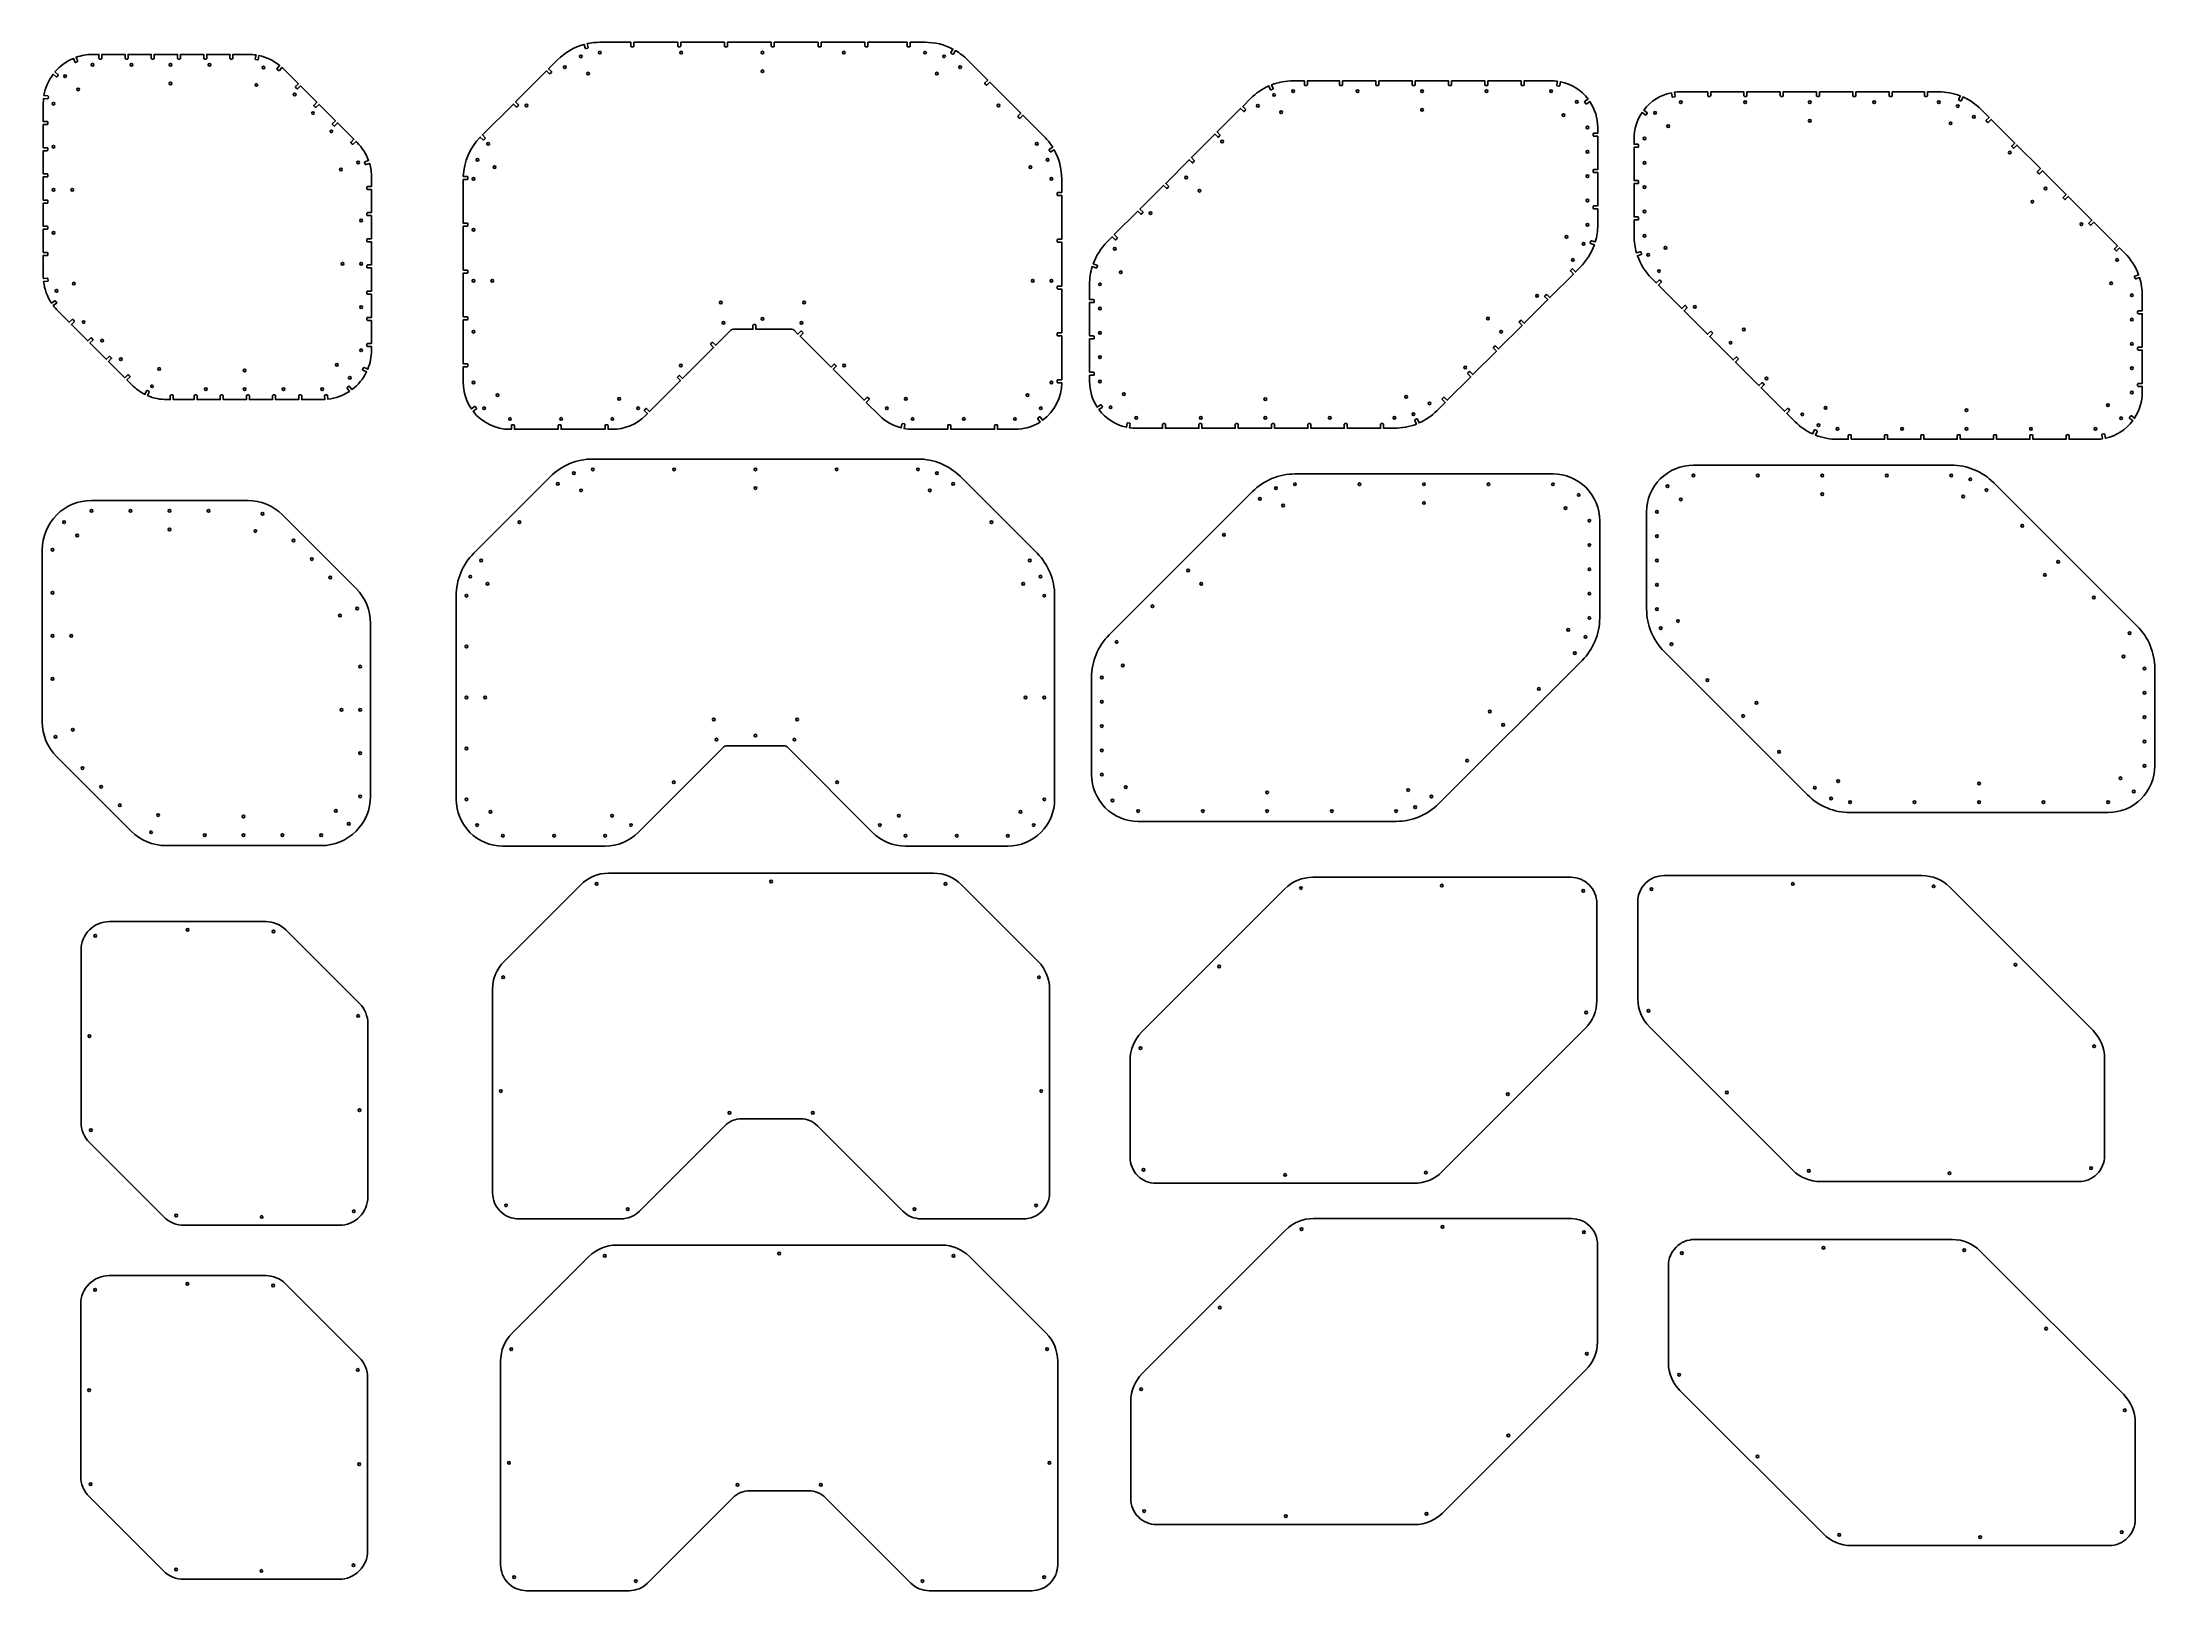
# Model space of a CAD drawing. Header units: millimetres. Extents: x -1240 to 1925, y -2511 to -191.
import ezdxf

# ---------------------------------------------------------------- set-up
doc = ezdxf.new("R2010")
doc.units = ezdxf.units.MM
doc.layers.get('0').update_dxf_attribs({"linetype": 'CONTINUOUS'})

msp = doc.modelspace()

# ---------------------------------------------------------------- linework, layer by layer
for points in [[(-759.6, -682.4, -0.414214), (-760.1, -681), (-759, -678.8, -0.414214), (-757.7, -678.3), (-752.4, -680.7, 0.098588), (-746.8, -652.4), (-746.8, -646.7), (-752.6, -646.7, -0.414214), (-753.6, -645.7), (-753.6, -643.2, -0.414214), (-752.6, -642.2), (-746.8, -642.2), (-746.8, -607.5), (-752.6, -607.5, -0.414214), (-753.6, -606.5), (-753.6, -604, -0.414214), (-752.6, -603), (-746.8, -603), (-746.8, -568.2), (-752.6, -568.2, -0.414214), (-753.6, -567.2), (-753.6, -564.7, -0.414214), (-752.6, -563.7), (-746.8, -563.7), (-746.8, -529), (-752.6, -529, -0.414214), (-753.6, -528), (-753.6, -525.5, -0.414214), (-752.6, -524.5), (-746.8, -524.5), (-746.8, -489.8), (-752.6, -489.8, -0.414214), (-753.6, -488.8), (-753.6, -486.3, -0.414214), (-752.6, -485.3), (-746.8, -485.3), (-746.8, -450.6), (-752.6, -450.6, -0.414214), (-753.6, -449.6), (-753.6, -447.1, -0.414214), (-752.6, -446.1), (-746.8, -446.1), (-746.8, -411.4), (-752.6, -411.4, -0.414214), (-753.6, -410.4), (-753.6, -407.9, -0.414214), (-752.6, -406.9), (-746.8, -406.9), (-746.8, -393.1, 0.071292), (-749.7, -372.4), (-755.3, -374.2, -0.414214), (-756.5, -373.6), (-757.3, -371.2, -0.414214), (-756.7, -369.9), (-751.1, -368.1, 0.11038), (-768.4, -341), (-770, -339.4), (-774.1, -343.5, -0.414214), (-775.5, -343.5), (-777.3, -341.7, -0.414214), (-777.3, -340.3), (-773.2, -336.2), (-797.7, -311.6), (-801.9, -315.8, -0.414214), (-803.3, -315.8), (-805, -314, -0.414214), (-805, -312.6), (-800.9, -308.4), (-825.4, -283.9), (-829.6, -288, -0.414214), (-831, -288), (-832.8, -286.3, -0.414214), (-832.8, -284.9), (-828.6, -280.7), (-853.2, -256.2), (-857.3, -260.3, -0.414214), (-858.7, -260.3), (-860.5, -258.5, -0.414214), (-860.5, -257.1), (-856.4, -253), (-878.7, -230.6, 0.010585), (-881, -228.5), (-884.8, -232.9, -0.414214), (-886.2, -233), (-888.1, -231.4, -0.414214), (-888.2, -229.9), (-884.4, -225.5, 0.11814), (-915.4, -210.7), (-916.4, -216.4, -0.414214), (-917.6, -217.2), (-920.1, -216.8, -0.414214), (-920.9, -215.6), (-919.8, -209.8, 0.037702), (-930.9, -209), (-954.5, -209), (-954.5, -214.9, -0.414214), (-955.5, -215.9), (-958, -215.9, -0.414214), (-959, -214.9), (-959, -209), (-993.7, -209), (-993.7, -214.9, -0.414214), (-994.7, -215.9), (-997.2, -215.9, -0.414214), (-998.2, -214.9), (-998.2, -209), (-1032.9, -209), (-1032.9, -214.9, -0.414214), (-1033.9, -215.9), (-1036.4, -215.9, -0.414214), (-1037.4, -214.9), (-1037.4, -209), (-1072.2, -209), (-1072.2, -214.9, -0.414214), (-1073.2, -215.9), (-1075.7, -215.9, -0.414214), (-1076.7, -214.9), (-1076.7, -209), (-1111.4, -209), (-1111.4, -214.9, -0.414214), (-1112.4, -215.9), (-1114.9, -215.9, -0.414214), (-1115.9, -214.9), (-1115.9, -209), (-1150.6, -209), (-1150.6, -214.9, -0.414214), (-1151.6, -215.9), (-1154.1, -215.9, -0.414214), (-1155.1, -214.9), (-1155.1, -209), (-1164.7, -209, 0.085151), (-1189.3, -213.2), (-1187.2, -218.7, -0.414214), (-1187.8, -220), (-1190.1, -220.9, -0.414214), (-1191.4, -220.3), (-1193.5, -214.9, 0.11814), (-1221.2, -235.3), (-1216.6, -238.9, -0.414214), (-1216.5, -240.3), (-1218, -242.3, -0.414214), (-1219.4, -242.4), (-1224, -238.8, 0.11814), (-1237.5, -270.5), (-1231.7, -271.3, -0.414214), (-1230.9, -272.4), (-1231.2, -274.9, -0.414214), (-1232.3, -275.7), (-1238.1, -274.9, 0.02684), (-1238.6, -282.8), (-1238.6, -309.6), (-1232.7, -309.6, -0.414214), (-1231.7, -310.6), (-1231.7, -313.1, -0.414214), (-1232.7, -314.1), (-1238.6, -314.1), (-1238.6, -348.8), (-1232.7, -348.8, -0.414214), (-1231.7, -349.8), (-1231.7, -352.3, -0.414214), (-1232.7, -353.3), (-1238.6, -353.3), (-1238.6, -388.1), (-1232.7, -388.1, -0.414214), (-1231.7, -389.1), (-1231.7, -391.6, -0.414214), (-1232.7, -392.6), (-1238.6, -392.6), (-1238.6, -427.3), (-1232.7, -427.3, -0.414214), (-1231.7, -428.3), (-1231.7, -430.8, -0.414214), (-1232.7, -431.8), (-1238.6, -431.8), (-1238.6, -466.5), (-1232.7, -466.5, -0.414214), (-1231.7, -467.5), (-1231.7, -470, -0.414214), (-1232.7, -471), (-1238.6, -471), (-1238.6, -505.7), (-1232.7, -505.7, -0.414214), (-1231.7, -506.7), (-1231.7, -509.2, -0.414214), (-1232.7, -510.2), (-1238.6, -510.2), (-1238.6, -540.9, 0.013728), (-1238.4, -545), (-1232.6, -544.5, -0.414214), (-1231.5, -545.4), (-1231.3, -547.9, -0.414214), (-1232.2, -548.9), (-1238.1, -549.4, 0.11814), (-1226.2, -581.7), (-1221.5, -578.4, -0.414214), (-1220.1, -578.6), (-1218.6, -580.6, -0.414214), (-1218.9, -582), (-1223.6, -585.4, 0.034555), (-1216.9, -593.1), (-1199.6, -610.4), (-1195.4, -606.3, -0.414214), (-1194, -606.3), (-1192.3, -608, -0.414214), (-1192.3, -609.5), (-1196.4, -613.6), (-1171.9, -638.2), (-1167.7, -634, -0.414214), (-1166.3, -634), (-1164.5, -635.8, -0.414214), (-1164.5, -637.2), (-1168.7, -641.4), (-1144.1, -665.9), (-1140, -661.7, -0.414214), (-1138.6, -661.7), (-1136.8, -663.5, -0.414214), (-1136.8, -664.9), (-1140.9, -669.1), (-1116.4, -693.6), (-1112.2, -689.5, -0.414214), (-1110.8, -689.5), (-1109.1, -691.3, -0.414214), (-1109.1, -692.7), (-1113.2, -696.8), (-1105.4, -704.6, 0.080556), (-1086.3, -718.4), (-1083.8, -713.1, -0.414214), (-1082.5, -712.6), (-1080.2, -713.7, -0.414214), (-1079.7, -715), (-1082.2, -720.3, 0.101066), (-1053.2, -726.2), (-1048.3, -726.2), (-1048.3, -720.3, -0.414214), (-1047.3, -719.3), (-1044.8, -719.3, -0.414214), (-1043.8, -720.3), (-1043.8, -726.2), (-1012.7, -726.2), (-1012.7, -720.3, -0.414214), (-1011.7, -719.3), (-1009.2, -719.3, -0.414214), (-1008.2, -720.3), (-1008.2, -726.2), (-973.5, -726.2), (-973.5, -720.3, -0.414214), (-972.5, -719.3), (-970, -719.3, -0.414214), (-969, -720.3), (-969, -726.2), (-934.2, -726.2), (-934.2, -720.3, -0.414214), (-933.2, -719.3), (-930.7, -719.3, -0.414214), (-929.7, -720.3), (-929.7, -726.2), (-895, -726.2), (-895, -720.3, -0.414214), (-894, -719.3), (-891.5, -719.3, -0.414214), (-890.5, -720.3), (-890.5, -726.2), (-855.8, -726.2), (-855.8, -720.3, -0.414214), (-854.8, -719.3), (-852.3, -719.3, -0.414214), (-851.3, -720.3), (-851.3, -726.2), (-820.6, -726.2, 0.01351), (-816.6, -726.1), (-817.1, -720.3, -0.414214), (-816.2, -719.2), (-813.7, -719, -0.414214), (-812.6, -719.9), (-812.1, -725.7, 0.11814), (-779.8, -713.9), (-783.2, -709.2, -0.414214), (-782.9, -707.8), (-780.9, -706.3, -0.414214), (-779.5, -706.6), (-776.1, -711.3, 0.11814), (-754.2, -684.8)], [(-396.9, -764.9, -0.414214), (-395.9, -763.9), (-393.4, -763.9, -0.414214), (-392.4, -764.9), (-392.4, -770.8), (-385.9, -770.8, 0.198912), (-336.4, -750.3), (-333.4, -747.3), (-337.5, -743.2, -0.414214), (-337.5, -741.8), (-335.8, -740, -0.414214), (-334.4, -740), (-330.3, -744.1), (-283.8, -697.7), (-287.9, -693.6, -0.414214), (-287.9, -692.2), (-286.2, -690.4, -0.414214), (-284.8, -690.4), (-280.6, -694.5), (-234.2, -648.1), (-238.3, -644, -0.414214), (-238.3, -642.6), (-236.6, -640.8, -0.414214), (-235.1, -640.8), (-231, -644.9), (-208.3, -622.2, -0.198912), (-204.8, -620.8), (-175.2, -620.8), (-175.2, -614.9, -0.414214), (-174.2, -613.9), (-171.7, -613.9, -0.414214), (-170.7, -614.9), (-170.7, -620.8), (-117.1, -620.8, -0.198912), (-113.5, -622.2), (-107.8, -628), (-103.7, -623.9, -0.414214), (-102.3, -623.9), (-100.5, -625.6, -0.414214), (-100.5, -627), (-104.6, -631.1), (-58.2, -677.6), (-54.1, -673.5, -0.414214), (-52.7, -673.5), (-50.9, -675.2, -0.414214), (-50.9, -676.6), (-55, -680.7), (-8.6, -727.2), (-4.5, -723.1, -0.414214), (-3, -723.1), (-1.3, -724.8, -0.414214), (-1.3, -726.3), (-5.4, -730.4), (14.5, -750.3, 0.134825), (46.7, -768.6), (48, -763, -0.414214), (49.2, -762.2), (51.6, -762.7, -0.414214), (52.4, -763.9), (51.1, -769.6, 0.046291), (64, -770.8), (116.7, -770.8), (116.7, -764.9, -0.414214), (117.7, -763.9), (120.2, -763.9, -0.414214), (121.2, -764.9), (121.2, -770.8), (186.9, -770.8), (186.9, -764.9, -0.414214), (187.9, -763.9), (190.4, -763.9, -0.414214), (191.4, -764.9), (191.4, -770.8), (217.4, -770.8, 0.142349), (255, -759.9), (251.7, -755.1, -0.414214), (252, -753.7), (254, -752.3, -0.414214), (255.4, -752.6), (258.7, -757.3, 0.238889), (287.4, -701), (281.6, -701, -0.414214), (280.6, -700), (280.6, -697.5, -0.414214), (281.6, -696.5), (287.4, -696.5), (287.4, -630.8), (281.6, -630.8, -0.414214), (280.6, -629.8), (280.6, -627.3, -0.414214), (281.6, -626.3), (287.4, -626.3), (287.4, -560.6), (281.6, -560.6, -0.414214), (280.6, -559.6), (280.6, -557.1, -0.414214), (281.6, -556.1), (287.4, -556.1), (287.4, -490.5), (281.6, -490.5, -0.414214), (280.6, -489.5), (280.6, -487, -0.414214), (281.6, -486), (287.4, -486), (287.4, -420.3), (281.6, -420.3, -0.414214), (280.6, -419.3), (280.6, -416.8, -0.414214), (281.6, -415.8), (287.4, -415.8), (287.4, -395.6, 0.1269), (276.2, -352.1), (271.2, -355, -0.414214), (269.9, -354.6), (268.6, -352.5, -0.414214), (269, -351.1), (273.9, -348.2, 0.057687), (261.1, -332), (229.3, -300.2), (225.2, -304.3, -0.414214), (223.8, -304.3), (222, -302.5, -0.414214), (222, -301.1), (226.1, -297), (179.7, -250.6), (175.6, -254.7, -0.414214), (174.2, -254.7), (172.4, -252.9, -0.414214), (172.4, -251.5), (176.5, -247.4), (146.2, -217.1, 0.063432), (128.2, -203.2), (125.4, -208.2, -0.414214), (124.1, -208.6), (121.9, -207.4, -0.414214), (121.5, -206.1), (124.3, -201, 0.121088), (82.6, -190.8), (60.3, -190.8), (60.3, -196.6, -0.414214), (59.3, -197.6), (56.8, -197.6, -0.414214), (55.8, -196.6), (55.8, -190.8), (-2.9, -190.8), (-2.9, -196.6, -0.414214), (-3.9, -197.6), (-6.4, -197.6, -0.414214), (-7.4, -196.6), (-7.4, -190.8), (-73.1, -190.8), (-73.1, -196.6, -0.414214), (-74.1, -197.6), (-76.6, -197.6, -0.414214), (-77.6, -196.6), (-77.6, -190.8), (-143.2, -190.8), (-143.2, -196.6, -0.414214), (-144.2, -197.6), (-146.7, -197.6, -0.414214), (-147.7, -196.6), (-147.7, -190.8), (-213.4, -190.8), (-213.4, -196.6, -0.414214), (-214.4, -197.6), (-216.9, -197.6, -0.414214), (-217.9, -196.6), (-217.9, -190.8), (-283.5, -190.8), (-283.5, -196.6, -0.414214), (-284.5, -197.6), (-287, -197.6, -0.414214), (-288, -196.6), (-288, -190.8), (-353.7, -190.8), (-353.7, -196.6, -0.414214), (-354.7, -197.6), (-357.2, -197.6, -0.414214), (-358.2, -196.6), (-358.2, -190.8), (-404.5, -190.8, 0.05394), (-423.7, -192.8), (-422.3, -198.4, -0.414214), (-423.1, -199.7), (-425.5, -200.3, -0.414214), (-426.7, -199.5), (-428.1, -193.9, 0.130697), (-468.1, -217.1), (-481.4, -230.5), (-477.3, -234.6, -0.414214), (-477.3, -236), (-479.1, -237.7, -0.414214), (-480.5, -237.7), (-484.6, -233.6), (-531, -280.1), (-526.9, -284.2, -0.414214), (-526.9, -285.6), (-528.7, -287.4, -0.414214), (-530.1, -287.4), (-534.2, -283.3), (-580.7, -329.7), (-576.6, -333.8, -0.414214), (-576.6, -335.2), (-578.3, -337, -0.414214), (-579.7, -337), (-583.8, -332.9, 0.184434), (-609.2, -391.8), (-603.5, -391.9, -0.414214), (-602.5, -393), (-602.5, -395.5, -0.414214), (-603.5, -396.4), (-609.3, -396.3), (-609.3, -462), (-603.5, -462, -0.414214), (-602.5, -463), (-602.5, -465.5, -0.414214), (-603.5, -466.5), (-609.3, -466.5), (-609.3, -532.2), (-603.5, -532.2, -0.414214), (-602.5, -533.2), (-602.5, -535.7, -0.414214), (-603.5, -536.7), (-609.3, -536.7), (-609.3, -602.3), (-603.5, -602.3, -0.414214), (-602.5, -603.3), (-602.5, -605.8, -0.414214), (-603.5, -606.8), (-609.3, -606.8), (-609.3, -672.5), (-603.5, -672.5, -0.414214), (-602.5, -673.5), (-602.5, -676, -0.414214), (-603.5, -677), (-609.3, -677), (-609.3, -700.8, 0.150707), (-597.1, -740.2), (-592.5, -736.8, -0.414214), (-591.1, -737), (-589.6, -739, -0.414214), (-589.8, -740.4), (-594.5, -743.8, 0.231027), (-539.3, -770.8), (-537.2, -770.8), (-537.2, -764.9, -0.414214), (-536.2, -763.9), (-533.7, -763.9, -0.414214), (-532.7, -764.9), (-532.7, -770.8), (-467.1, -770.8), (-467.1, -764.9, -0.414214), (-466.1, -763.9), (-463.6, -763.9, -0.414214), (-462.6, -764.9), (-462.6, -770.8), (-396.9, -770.8)], [(368.6, -486.5, -0.414214), (367.2, -486.5), (363.1, -482.3), (355.6, -489.8, 0.109647), (334.6, -522.7), (340.2, -524.6, -0.414214), (340.8, -525.9), (340, -528.2, -0.414214), (338.7, -528.9), (333.2, -527, 0.074776), (329.2, -553.5), (329.2, -576.5), (335.1, -576.5, -0.414214), (336.1, -577.5), (336.1, -580, -0.414214), (335.1, -581), (329.2, -581), (329.2, -630.9), (335.1, -630.9, -0.414214), (336.1, -631.9), (336.1, -634.4, -0.414214), (335.1, -635.4), (329.2, -635.4), (329.2, -685.3), (335.1, -685.3, -0.414214), (336.1, -686.3), (336.1, -688.8, -0.414214), (335.1, -689.8), (329.2, -689.8), (329.2, -699.2, 0.145844), (340.6, -737.5), (345.4, -734.2, -0.414214), (346.8, -734.4), (348.2, -736.5, -0.414214), (348, -737.9), (343.2, -741.2, 0.180185), (384.3, -767.6), (385.4, -761.9, -0.414214), (386.6, -761.1), (389, -761.5, -0.414214), (389.8, -762.7), (388.8, -768.4, 0.037473), (399.2, -769.2), (438.6, -769.2), (438.6, -763.3, -0.414214), (439.6, -762.3), (442.1, -762.3, -0.414214), (443.1, -763.3), (443.1, -769.2), (493, -769.2), (493, -763.3, -0.414214), (494, -762.3), (496.5, -762.3, -0.414214), (497.5, -763.3), (497.5, -769.2), (547.5, -769.2), (547.5, -763.3, -0.414214), (548.5, -762.3), (551, -762.3, -0.414214), (552, -763.3), (552, -769.2), (601.9, -769.2), (601.9, -763.3, -0.414214), (602.9, -762.3), (605.4, -762.3, -0.414214), (606.4, -763.3), (606.4, -769.2), (656.3, -769.2), (656.3, -763.3, -0.414214), (657.3, -762.3), (659.8, -762.3, -0.414214), (660.8, -763.3), (660.8, -769.2), (710.7, -769.2), (710.7, -763.3, -0.414214), (711.7, -762.3), (714.2, -762.3, -0.414214), (715.2, -763.3), (715.2, -769.2), (765.1, -769.2), (765.1, -763.3, -0.414214), (766.1, -762.3), (768.6, -762.3, -0.414214), (769.6, -763.3), (769.6, -769.2), (785.8, -769.2, 0.094154), (818.8, -762.9), (816.5, -757.6, -0.414214), (817, -756.2), (819.3, -755.3, -0.414214), (820.6, -755.8), (822.9, -761.2, 0.090214), (849.4, -742.9), (861.8, -730.5), (857.6, -726.3, -0.414214), (857.6, -724.9), (859.4, -723.1, -0.414214), (860.8, -723.1), (865, -727.3), (900.3, -692), (896.1, -687.8, -0.414214), (896.1, -686.4), (897.9, -684.6, -0.414214), (899.3, -684.6), (903.4, -688.8), (938.7, -653.5), (934.6, -649.3, -0.414214), (934.6, -647.9), (936.4, -646.2, -0.414214), (937.8, -646.2), (941.9, -650.3), (977.2, -615), (973.1, -610.9, -0.414214), (973.1, -609.5), (974.8, -607.7, -0.414214), (976.3, -607.7), (980.4, -611.8), (1015.7, -576.5), (1011.5, -572.4, -0.414214), (1011.5, -571), (1013.3, -569.2, -0.414214), (1014.7, -569.2), (1018.9, -573.4), (1054.2, -538.1), (1050, -533.9, -0.414214), (1050, -532.5), (1051.8, -530.7, -0.414214), (1053.2, -530.7), (1057.4, -534.9), (1064.2, -528, 0.112079), (1085.5, -494.3), (1079.9, -492.5, -0.414214), (1079.3, -491.2), (1080.1, -488.8, -0.414214), (1081.3, -488.2), (1086.9, -490, 0.072361), (1090.6, -464.4), (1090.6, -440.4), (1084.7, -440.4, -0.414214), (1083.7, -439.4), (1083.7, -436.9, -0.414214), (1084.7, -435.9), (1090.6, -435.9), (1090.6, -386), (1084.7, -386, -0.414214), (1083.7, -385), (1083.7, -382.5, -0.414214), (1084.7, -381.5), (1090.6, -381.5), (1090.6, -331.6), (1084.7, -331.6, -0.414214), (1083.7, -330.6), (1083.7, -328.1, -0.414214), (1084.7, -327.1), (1090.6, -327.1), (1090.6, -318.6, 0.149), (1078.7, -279.6), (1074, -283, -0.414214), (1072.6, -282.8), (1071.1, -280.7, -0.414214), (1071.3, -279.3), (1076.1, -275.9, 0.180185), (1034.6, -250), (1033.6, -255.8, -0.414214), (1032.5, -256.6), (1030, -256.2, -0.414214), (1029.2, -255), (1030.2, -249.3, 0.03438), (1020.6, -248.6), (980.3, -248.6), (980.3, -254.5, -0.414214), (979.3, -255.5), (976.8, -255.5, -0.414214), (975.8, -254.5), (975.8, -248.6), (925.9, -248.6), (925.9, -254.5, -0.414214), (924.9, -255.5), (922.4, -255.5, -0.414214), (921.4, -254.5), (921.4, -248.6), (871.5, -248.6), (871.5, -254.5, -0.414214), (870.5, -255.5), (868, -255.5, -0.414214), (867, -254.5), (867, -248.6), (817.1, -248.6), (817.1, -254.5, -0.414214), (816.1, -255.5), (813.6, -255.5, -0.414214), (812.6, -254.5), (812.6, -248.6), (762.6, -248.6), (762.6, -254.5, -0.414214), (761.6, -255.5), (759.1, -255.5, -0.414214), (758.1, -254.5), (758.1, -248.6), (708.2, -248.6), (708.2, -254.5, -0.414214), (707.2, -255.5), (704.7, -255.5, -0.414214), (703.7, -254.5), (703.7, -248.6), (655.5, -248.6), (655.5, -254.5, -0.414214), (654.5, -255.5), (652, -255.5, -0.414214), (651, -254.5), (651, -248.6), (634.1, -248.6, 0.091731), (601.9, -254.6), (604.1, -260, -0.414214), (603.5, -261.3), (601.2, -262.2, -0.414214), (599.9, -261.7), (597.7, -256.3, 0.092637), (570.4, -275), (558.6, -286.8), (562.8, -290.9, -0.414214), (562.8, -292.3), (561, -294.1, -0.414214), (559.6, -294.1), (555.5, -289.9), (520.2, -325.2), (524.3, -329.4, -0.414214), (524.3, -330.8), (522.5, -332.6, -0.414214), (521.1, -332.6), (517, -328.4), (481.7, -363.7), (485.8, -367.9, -0.414214), (485.8, -369.3), (484.1, -371.1, -0.414214), (482.7, -371.1), (478.5, -366.9), (443.2, -402.2), (447.4, -406.3, -0.414214), (447.4, -407.8), (445.6, -409.5, -0.414214), (444.2, -409.5), (440, -405.4), (404.7, -440.7), (408.9, -444.8, -0.414214), (408.9, -446.2), (407.1, -448, -0.414214), (405.7, -448), (401.5, -443.9), (366.2, -479.1), (370.4, -483.3, -0.414214), (370.4, -484.7)], [(1470.4, -785.7), (1520.4, -785.7), (1520.4, -779.9, -0.414214), (1521.4, -778.9), (1523.9, -778.9, -0.414214), (1524.9, -779.9), (1524.9, -785.7), (1574.8, -785.7), (1574.8, -779.9, -0.414214), (1575.8, -778.9), (1578.3, -778.9, -0.414214), (1579.3, -779.9), (1579.3, -785.7), (1629.2, -785.7), (1629.2, -779.9, -0.414214), (1630.2, -778.9), (1632.7, -778.9, -0.414214), (1633.7, -779.9), (1633.7, -785.7), (1683.6, -785.7), (1683.6, -779.9, -0.414214), (1684.6, -778.9), (1687.1, -778.9, -0.414214), (1688.1, -779.9), (1688.1, -785.7), (1738, -785.7), (1738, -779.9, -0.414214), (1739, -778.9), (1741.5, -778.9, -0.414214), (1742.5, -779.9), (1742.5, -785.7), (1792.4, -785.7), (1792.4, -779.9, -0.414214), (1793.4, -778.9), (1795.9, -778.9, -0.414214), (1796.9, -779.9), (1796.9, -785.7), (1836.4, -785.7, 0.037473), (1846.8, -785), (1845.8, -779.2, -0.414214), (1846.6, -778), (1849, -777.6, -0.414214), (1850.2, -778.4), (1851.2, -784.1, 0.180185), (1892.4, -757.7), (1887.6, -754.4, -0.414214), (1887.3, -753), (1888.8, -750.9, -0.414214), (1890.2, -750.7), (1894.9, -754.1, 0.145844), (1906.4, -715.7), (1906.4, -706.4), (1900.5, -706.4, -0.414214), (1899.5, -705.4), (1899.5, -702.9, -0.414214), (1900.5, -701.9), (1906.4, -701.9), (1906.4, -652), (1900.5, -652, -0.414214), (1899.5, -651), (1899.5, -648.5, -0.414214), (1900.5, -647.5), (1906.4, -647.5), (1906.4, -597.5), (1900.5, -597.5, -0.414214), (1899.5, -596.5), (1899.5, -594, -0.414214), (1900.5, -593), (1906.4, -593), (1906.4, -570, 0.074776), (1902.4, -543.5), (1896.8, -545.4, -0.414214), (1895.6, -544.7), (1894.8, -542.4, -0.414214), (1895.4, -541.1), (1901, -539.3, 0.109647), (1880, -506.3), (1872.5, -498.9), (1868.4, -503, -0.414214), (1866.9, -503), (1865.2, -501.2, -0.414214), (1865.2, -499.8), (1869.3, -495.7), (1834, -460.4), (1829.9, -464.5, -0.414214), (1828.5, -464.5), (1826.7, -462.8, -0.414214), (1826.7, -461.3), (1830.9, -457.2), (1795.6, -421.9), (1791.4, -426.1, -0.414214), (1790, -426.1), (1788.2, -424.3, -0.414214), (1788.2, -422.9), (1792.4, -418.7), (1757.1, -383.4), (1752.9, -387.6, -0.414214), (1751.5, -387.6), (1749.7, -385.8, -0.414214), (1749.7, -384.4), (1753.9, -380.2), (1718.6, -344.9), (1714.4, -349.1, -0.414214), (1713, -349.1), (1711.3, -347.3, -0.414214), (1711.3, -345.9), (1715.4, -341.8), (1680.1, -306.5), (1676, -310.6, -0.414214), (1674.6, -310.6), (1672.8, -308.8, -0.414214), (1672.8, -307.4), (1676.9, -303.3), (1665.2, -291.5, 0.092637), (1637.9, -272.8), (1635.7, -278.2, -0.414214), (1634.3, -278.8), (1632, -277.8, -0.414214), (1631.5, -276.5), (1633.7, -271.1, 0.091731), (1601.5, -265.1), (1584.5, -265.1), (1584.5, -271, -0.414214), (1583.5, -272), (1581, -272, -0.414214), (1580, -271), (1580, -265.1), (1531.8, -265.1), (1531.8, -271, -0.414214), (1530.8, -272), (1528.3, -272, -0.414214), (1527.3, -271), (1527.3, -265.1), (1477.4, -265.1), (1477.4, -271, -0.414214), (1476.4, -272), (1473.9, -272, -0.414214), (1472.9, -271), (1472.9, -265.1), (1423, -265.1), (1423, -271, -0.414214), (1422, -272), (1419.5, -272, -0.414214), (1418.5, -271), (1418.5, -265.1), (1368.6, -265.1), (1368.6, -271, -0.414214), (1367.6, -272), (1365.1, -272, -0.414214), (1364.1, -271), (1364.1, -265.1), (1314.2, -265.1), (1314.2, -271, -0.414214), (1313.2, -272), (1310.7, -272, -0.414214), (1309.7, -271), (1309.7, -265.1), (1259.8, -265.1), (1259.8, -271, -0.414214), (1258.8, -272), (1256.3, -272, -0.414214), (1255.3, -271), (1255.3, -265.1), (1215, -265.1, 0.03438), (1205.4, -265.8), (1206.4, -271.6, -0.414214), (1205.5, -272.7), (1203.1, -273.1, -0.414214), (1201.9, -272.3), (1200.9, -266.6, 0.180185), (1159.5, -292.4), (1164.2, -295.9, -0.414214), (1164.5, -297.2), (1163, -299.3, -0.414214), (1161.6, -299.5), (1156.9, -296.1, 0.149), (1145, -335.1), (1145, -343.6), (1150.8, -343.6, -0.414214), (1151.8, -344.6), (1151.8, -347.1, -0.414214), (1150.8, -348.1), (1145, -348.1), (1145, -398.1), (1150.8, -398.1, -0.414214), (1151.8, -399.1), (1151.8, -401.6, -0.414214), (1150.8, -402.6), (1145, -402.6), (1145, -452.5), (1150.8, -452.5, -0.414214), (1151.8, -453.5), (1151.8, -456, -0.414214), (1150.8, -457), (1145, -457), (1145, -480.9, 0.072361), (1148.7, -506.5), (1154.3, -504.7, -0.414214), (1155.5, -505.4), (1156.3, -507.7, -0.414214), (1155.6, -509), (1150.1, -510.8, 0.112079), (1171.3, -544.5), (1178.2, -551.4), (1182.4, -547.3, -0.414214), (1183.8, -547.3), (1185.5, -549, -0.414214), (1185.5, -550.4), (1181.4, -554.6), (1216.7, -589.9), (1220.8, -585.7, -0.414214), (1222.3, -585.7), (1224, -587.5, -0.414214), (1224, -588.9), (1219.9, -593.1), (1255.2, -628.4), (1259.3, -624.2, -0.414214), (1260.7, -624.2), (1262.5, -626, -0.414214), (1262.5, -627.4), (1258.3, -631.5), (1293.6, -666.8), (1297.8, -662.7, -0.414214), (1299.2, -662.7), (1301, -664.5, -0.414214), (1301, -665.9), (1296.8, -670), (1332.1, -705.3), (1336.3, -701.2, -0.414214), (1337.7, -701.2), (1339.5, -702.9, -0.414214), (1339.5, -704.3), (1335.3, -708.5), (1370.6, -743.8), (1374.8, -739.6, -0.414214), (1376.2, -739.6), (1377.9, -741.4, -0.414214), (1377.9, -742.8), (1373.8, -747), (1386.2, -759.4, 0.090214), (1412.7, -777.7), (1414.9, -772.3, -0.414214), (1416.3, -771.8), (1418.6, -772.8, -0.414214), (1419.1, -774.1), (1416.8, -779.5, 0.094154), (1449.8, -785.7), (1465.9, -785.7), (1465.9, -779.9, -0.414214), (1466.9, -778.9), (1469.4, -778.9, -0.414214), (1470.4, -779.9)], [(3.9, -1374.8, 0.198912), (53.4, -1395.3), (206.8, -1395.3, 0.414214), (276.8, -1325.3), (276.8, -1020.1, 0.198912), (250.5, -956.5), (135.6, -841.6, 0.198912), (72, -815.3), (-415.1, -815.3, 0.198912), (-478.7, -841.6), (-593.5, -956.5, 0.198912), (-619.9, -1020.1), (-619.9, -1325.3, 0.414214), (-549.9, -1395.3), (-396.5, -1395.3, 0.198912), (-347, -1374.8), (-218.9, -1246.7, -0.198912), (-215.4, -1245.3), (-127.7, -1245.3, -0.198912), (-124.1, -1246.7)], [(402.1, -1358.3), (788.6, -1358.3, 0.198912), (852.2, -1332), (1067.1, -1117.1, 0.198912), (1093.5, -1053.5), (1093.5, -907.7, 0.414214), (1023.5, -837.7), (636.9, -837.7, 0.198912), (573.3, -864.1), (358.4, -1078.9, 0.198912), (332.1, -1142.6), (332.1, -1288.3, 0.414214)], [(1925.2, -1275.1), (1925.2, -1129.4, 0.198912), (1898.8, -1065.7), (1683.9, -850.9, 0.198912), (1620.3, -824.5), (1233.8, -824.5, 0.414214), (1163.8, -894.5), (1163.8, -1040.3, 0.198912), (1190.1, -1103.9), (1405, -1318.7, 0.198912), (1468.6, -1345.1), (1855.2, -1345.1, 0.414214)], [(-932.4, -877.4), (-1166.3, -877.4, 0.414214), (-1240.1, -951.2), (-1240.1, -1209.3, 0.198912), (-1218.5, -1261.5), (-1107, -1373, 0.198912), (-1054.8, -1394.6), (-822.1, -1394.6, 0.414214), (-748.3, -1320.8), (-748.3, -1061.6, 0.198912), (-769.9, -1009.4), (-880.3, -899, 0.198912)], [(49.3, -1942.5, 0.198912), (76.9, -1953.9), (230.3, -1953.9, 0.414214), (269.3, -1914.9), (269.3, -1609.8, 0.198912), (252, -1568.1), (137.2, -1453.2, 0.198912), (95.5, -1435.9), (-391.6, -1435.9, 0.198912), (-433.3, -1453.2), (-548.2, -1568.1, 0.198912), (-565.4, -1609.8), (-565.4, -1914.9, 0.414214), (-526.4, -1953.9), (-373, -1953.9, 0.198912), (-345.4, -1942.5), (-217.4, -1814.5, -0.198912), (-191.9, -1803.9), (-104.2, -1803.9, -0.198912), (-78.7, -1814.5)], [(407.1, -1674.3, 0.198912), (389.8, -1716), (389.8, -1861.7, 0.414214), (428.8, -1900.7), (815.3, -1900.7, 0.198912), (857.1, -1883.5), (1071.9, -1668.6, 0.198912), (1089.2, -1626.9), (1089.2, -1481.1, 0.414214), (1050.2, -1442.1), (663.6, -1442.1, 0.198912), (621.9, -1459.4)], [(1811, -1898.2, 0.414214), (1850, -1859.2), (1850, -1713.4, 0.198912), (1832.7, -1671.7), (1617.9, -1456.8, 0.198912), (1576.1, -1439.6), (1189.6, -1439.6, 0.414214), (1150.6, -1478.6), (1150.6, -1624.3, 0.198912), (1167.9, -1666), (1382.7, -1880.9, 0.198912), (1424.5, -1898.2)], [(-1139.2, -1508.4, 0.414214), (-1182, -1551.2), (-1182, -1809.3, 0.198912), (-1169.5, -1839.6), (-1058, -1951.1, 0.198912), (-1027.7, -1963.6), (-795, -1963.6, 0.414214), (-752.2, -1920.8), (-752.2, -1661.6, 0.198912), (-764.7, -1631.3), (-875.1, -1521, 0.198912), (-905.3, -1508.4)], [(664.6, -1953.5, 0.198912), (622.9, -1970.8), (408.1, -2185.6, 0.198912), (390.8, -2227.4), (390.8, -2373.1, 0.414214), (429.8, -2412.1), (816.3, -2412.1, 0.198912), (858.1, -2394.8), (1072.9, -2180, 0.198912), (1090.2, -2138.2), (1090.2, -1992.5, 0.414214), (1051.2, -1953.5)], [(149.3, -2010.5, 0.198912), (107.6, -1993.3), (-379.5, -1993.3, 0.198912), (-421.2, -2010.5), (-536.1, -2125.4, 0.198912), (-553.3, -2167.1), (-553.3, -2472.3, 0.414214), (-514.3, -2511.3), (-360.9, -2511.3, 0.198912), (-333.3, -2499.8), (-205.3, -2371.8, -0.198912), (-179.8, -2361.3), (-92.1, -2361.3, -0.198912), (-66.6, -2371.8), (61.4, -2499.8, 0.198912), (89, -2511.3), (242.4, -2511.3, 0.414214), (281.4, -2472.3), (281.4, -2167.1, 0.198912), (264.1, -2125.4)], [(1196.5, -2169.7, 0.198912), (1213.8, -2211.4), (1428.6, -2426.2, 0.198912), (1470.3, -2443.5), (1856.9, -2443.5, 0.414214), (1895.9, -2404.5), (1895.9, -2258.8, 0.198912), (1878.6, -2217.1), (1663.7, -2002.2, 0.198912), (1622, -1984.9), (1235.5, -1984.9, 0.414214), (1196.5, -2023.9)], [(-875.5, -2051.4, 0.198912), (-905.8, -2038.9), (-1139.6, -2038.9, 0.414214), (-1182.4, -2081.7), (-1182.4, -2339.8, 0.198912), (-1169.9, -2370.1), (-1058.4, -2481.6, 0.198912), (-1028.1, -2494.1), (-795.4, -2494.1, 0.414214), (-752.6, -2451.3), (-752.6, -2192, 0.198912), (-765.2, -2161.8)]]:
    msp.add_lwpolyline(points, format="xyb", close=True)
for centre in [(-433, -211.9), (-404.5, -206.3), (-282.7, -206.3), (-160.9, -206.3), (-39.2, -206.3), (82.6, -206.3), (111.1, -211.9), (-1206, -241.6), (-1164.7, -224.5), (-1106.3, -224.5), (-1047.8, -224.5), (-1047.8, -252.5), (-989.4, -224.5), (-919.3, -254.8), (-908.5, -228.8), (-457.1, -228.1), (-422.2, -237.8), (-160.9, -234.3), (100.4, -237.8), (135.3, -228.1), (-1223.1, -282.8), (-1186.2, -261.4), (-861.9, -269), (-514.6, -285.5), (192.7, -285.5), (581.4, -285.9), (605.5, -269.8), (634.1, -264.1), (730.7, -264.1), (827.3, -264.1), (924, -264.1), (1020.6, -264.1), (1059.1, -280.1), (1215, -280.6), (1311.6, -280.6), (1408.2, -280.6), (1504.9, -280.6), (1601.5, -280.6), (1630, -286.3), (-834.5, -296.8), (616.3, -295.7), (827.3, -292.1), (1039.3, -299.9), (1176.4, -296.6), (1196.2, -316.4), (1408.2, -308.6), (1619.3, -312.2), (1654.2, -302.5), (-1223.1, -347.3), (-806.9, -324.3), (-572, -342.9), (250.1, -342.9), (527.7, -339.6), (1075.1, -318.6), (1160.5, -335.1), (-792.5, -381.5), (-766.7, -370.8), (-588.1, -367.1), (-562.3, -377.8), (240.4, -377.8), (266.3, -367.1), (1075.1, -355.1), (1160.5, -371.6), (1707.9, -356.2), (-1223.1, -411.9), (-1195.1, -411.9), (-593.8, -395.6), (271.9, -395.6), (474, -393.4), (493.7, -413.2), (1075.1, -391.5), (1160.5, -408), (1761.6, -409.9), (1075.1, -427.9), (1160.5, -444.4), (1741.8, -429.7), (-1223.1, -476.4), (-762.3, -458), (-593.8, -471.9), (420.4, -446.9), (1075.1, -464.4), (1815.2, -463.4), (366.9, -500.4), (1043.6, -482.2), (1069.4, -492.9), (1160.5, -480.9), (1192, -498.7), (-790.3, -522.8), (-762.3, -522.8), (375.9, -535.5), (1053.3, -517), (1166.1, -509.4), (1182.3, -533.6), (1868.7, -517), (-1218.6, -563.2), (-1192.7, -552.5), (-593.8, -548.2), (-565.8, -548.2), (243.9, -548.2), (271.9, -548.2), (344.7, -553.5), (999.6, -570.8), (1859.7, -552), (1890.9, -570), (-762.3, -587.6), (-223.4, -580.9), (-98.5, -580.9), (344.7, -589.9), (1236, -587.3), (-1178.1, -610), (-593.8, -624.5), (-219.3, -611.3), (-160.9, -605.3), (-102.6, -611.3), (344.7, -626.3), (926.1, -604.7), (945.9, -624.5), (1309.5, -621.2), (1890.9, -606.4), (-1150.2, -637.9), (-1122.4, -665.8), (-762.3, -652.4), (344.7, -662.8), (1289.7, -641), (1890.9, -642.9), (-1064.8, -680.4), (-936.9, -682.7), (-798.7, -674.2), (-779.3, -693.6), (-283.3, -675.3), (-38.5, -675.3), (892.1, -678.2), (1343.4, -694.7), (1890.9, -679.3), (-1075.6, -706.3), (-995.1, -710.7), (-936.9, -710.7), (-878.7, -710.7), (-820.6, -710.7), (-593.8, -700.8), (-558, -719.5), (-375.7, -725.2), (53.9, -725.2), (236.2, -719.5), (271.9, -700.8), (344.7, -699.2), (380.5, -718), (592.5, -725.7), (803.5, -722.2), (1890.9, -715.7), (-577.8, -739.3), (-539.3, -755.3), (-462.6, -755.3), (-385.9, -755.3), (-347.3, -739.3), (25.5, -739.3), (64, -755.3), (140.7, -755.3), (217.4, -755.3), (256, -739.3), (360.7, -737.8), (399.2, -753.7), (495.8, -753.7), (592.5, -753.7), (689.1, -753.7), (785.8, -753.7), (814.3, -748), (838.4, -731.9), (1397.1, -748.4), (1432, -738.7), (1643.1, -742.2), (1855.1, -734.5), (1874.9, -754.3), (1421.3, -764.6), (1449.8, -770.2), (1546.5, -770.2), (1643.1, -770.2), (1739.7, -770.2), (1836.4, -770.2), (-467.7, -852.6), (-443.6, -836.4), (-415.1, -830.8), (-293.3, -830.8), (-171.5, -830.8), (-49.8, -830.8), (72, -830.8), (100.5, -836.4), (124.7, -852.6), (636.9, -853.2), (733.5, -853.2), (830.2, -853.2), (926.8, -853.2), (1023.5, -853.2), (1195.2, -856), (1233.8, -840), (1330.4, -840), (1427, -840), (1523.7, -840), (1620.3, -840), (1648.8, -845.7), (-432.8, -862.3), (-171.5, -858.8), (89.8, -862.3), (584.2, -875), (608.4, -858.9), (619.1, -884.8), (830.2, -881.2), (1062, -869.2), (1215, -875.8), (1427, -868), (1638.1, -871.5), (1673, -861.8), (-1207.5, -910), (-1166.3, -892.9), (-1107.8, -892.9), (-1049.4, -892.9), (-990.9, -892.9), (-910, -897.3), (-525.2, -910), (182.1, -910), (1042.2, -889), (1078, -907.7), (1179.3, -894.5), (1726.7, -915.5), (-1224.6, -951.2), (-1187.7, -929.8), (-1049.4, -920.9), (-920.8, -923.2), (-863.5, -937.4), (530.5, -928.8), (1078, -944.2), (1179.3, -930.9), (-836.1, -965.2), (-582.6, -967.4), (239.5, -967.4), (476.8, -982.5), (1078, -980.6), (1179.3, -967.4), (1780.4, -969.3), (-808.5, -992.7), (-598.7, -991.6), (-572.9, -1002.3), (229.8, -1002.3), (255.7, -991.6), (496.6, -1002.3), (1179.3, -1003.8), (1760.6, -989.1), (-1224.6, -1015.8), (-768.2, -1039.2), (-604.4, -1020.1), (261.3, -1020.1), (423.3, -1036), (1078, -1017), (1179.3, -1040.3), (1833.9, -1022.8), (-794, -1049.9), (1046.4, -1071.3), (1078, -1053.5), (1184.9, -1068.8), (1210.8, -1058.1), (1887.5, -1076.3), (-1224.6, -1080.3), (-1196.6, -1080.3), (-604.4, -1096.4), (369.7, -1089.5), (1056.1, -1106.1), (1072.3, -1082), (1201.1, -1092.9), (-763.8, -1126.4), (378.8, -1124.6), (1878.5, -1111.4), (1909.7, -1129.4), (-1224.6, -1144.8), (-604.4, -1172.7), (-576.4, -1172.7), (233.3, -1172.7), (261.3, -1172.7), (347.6, -1142.6), (1002.4, -1159.9), (1254.8, -1146.6), (1909.7, -1165.8), (-791.8, -1191.2), (-763.8, -1191.2), (347.6, -1179), (928.9, -1193.8), (1308.5, -1200.4), (1328.3, -1180.6), (1909.7, -1202.2), (-1220.2, -1231.6), (-1194.3, -1220.9), (-234, -1205.5), (-229.9, -1235.8), (-171.5, -1229.8), (-113.2, -1235.8), (-109.1, -1205.5), (347.6, -1215.4), (948.7, -1213.6), (-763.8, -1256), (-604.4, -1249), (347.6, -1251.9), (895, -1267.3), (1362.2, -1254.1), (1909.7, -1238.7), (-1179.7, -1278.4), (347.6, -1288.3), (1450.8, -1298.1), (1873.9, -1293.8), (1909.7, -1275.1), (-1151.8, -1306.3), (-763.8, -1320.8), (-604.4, -1325.3), (-293.9, -1299.8), (-49.1, -1299.8), (261.3, -1325.3), (363.5, -1326.9), (383.3, -1307.1), (595.3, -1314.8), (806.4, -1311.3), (841.3, -1321), (1415.9, -1307.8), (1440.1, -1323.9), (1468.6, -1329.6), (1565.2, -1329.6), (1661.9, -1301.6), (1661.9, -1329.6), (1758.5, -1329.6), (1855.2, -1329.6), (1893.7, -1313.6), (-1123.9, -1334.2), (-1066.4, -1348.8), (-938.5, -1351.1), (-800.3, -1342.6), (-780.9, -1362), (-568.6, -1344), (-386.3, -1349.8), (43.3, -1349.8), (225.6, -1344), (402.1, -1342.8), (498.7, -1342.8), (595.3, -1342.8), (692, -1342.8), (788.6, -1342.8), (817.1, -1337.1), (-1077.1, -1374.7), (-996.6, -1379.1), (-938.5, -1379.1), (-880.3, -1379.1), (-822.1, -1379.1), (-588.4, -1363.8), (-549.9, -1379.8), (-473.2, -1379.8), (-396.5, -1379.8), (-357.9, -1363.8), (14.9, -1363.8), (53.4, -1379.8), (130.1, -1379.8), (206.8, -1379.8), (245.4, -1363.8), (-409.4, -1452), (-148.1, -1448.4), (113.2, -1452), (856.9, -1454.6), (1382.9, -1452.1), (1593.9, -1455.6), (645.9, -1458.2), (1068.9, -1462.4), (1170.9, -1459.8), (-1022.3, -1520.9), (-1160.6, -1529.8), (-893.7, -1523.2), (523.3, -1575.7), (1716.5, -1573.1), (-549.4, -1592), (253.3, -1592), (1073.2, -1644.7), (1166.6, -1642.1), (-766.9, -1649.9), (-1169.5, -1680.3), (405.5, -1698), (1834.3, -1695.4), (-552.9, -1762.4), (256.8, -1762.4), (955.7, -1767.2), (1284.1, -1764.6), (-764.7, -1791.2), (-210.5, -1795.1), (-85.6, -1795.1), (-1167.2, -1820.9), (410.1, -1880.5), (622.1, -1888.2), (833.1, -1884.7), (1406.7, -1882.1), (1617.7, -1885.7), (1829.7, -1877.9), (-1039.3, -1948.8), (-911.3, -1951.1), (-773.2, -1942.6), (-545.2, -1933.7), (-362.9, -1939.4), (66.7, -1939.4), (249, -1933.7), (646.8, -1969.5), (857.9, -1966), (1069.9, -1973.8), (-397.3, -2009.3), (-136, -2005.8), (125.4, -2009.3), (1216.7, -2005.2), (1428.8, -1997.4), (1639.8, -2001), (-1022.7, -2051.4), (-894.2, -2053.7), (-1161, -2060.3), (524.3, -2087), (1762.3, -2118.5), (-537.3, -2149.3), (265.4, -2149.3), (-767.3, -2180.4), (1074.2, -2156), (-1169.9, -2210.7), (406.5, -2209.4), (1212.5, -2187.5), (1880.2, -2240.8), (956.6, -2278.6), (1330, -2310), (-765.1, -2321.7), (-540.8, -2319.7), (268.9, -2319.7), (-1167.6, -2351.4), (-198.4, -2352.4), (-73.5, -2352.4), (411, -2391.8), (623.1, -2399.6), (834.1, -2396.1), (1452.5, -2427.5), (1663.6, -2431), (1875.6, -2423.3), (-1039.7, -2479.3), (-911.8, -2481.6), (-773.6, -2473.1), (-533.1, -2491), (-350.8, -2496.7), (78.8, -2496.7), (261.1, -2491)]:
    msp.add_circle(centre, 2)

doc.saveas('drawing.dxf')
